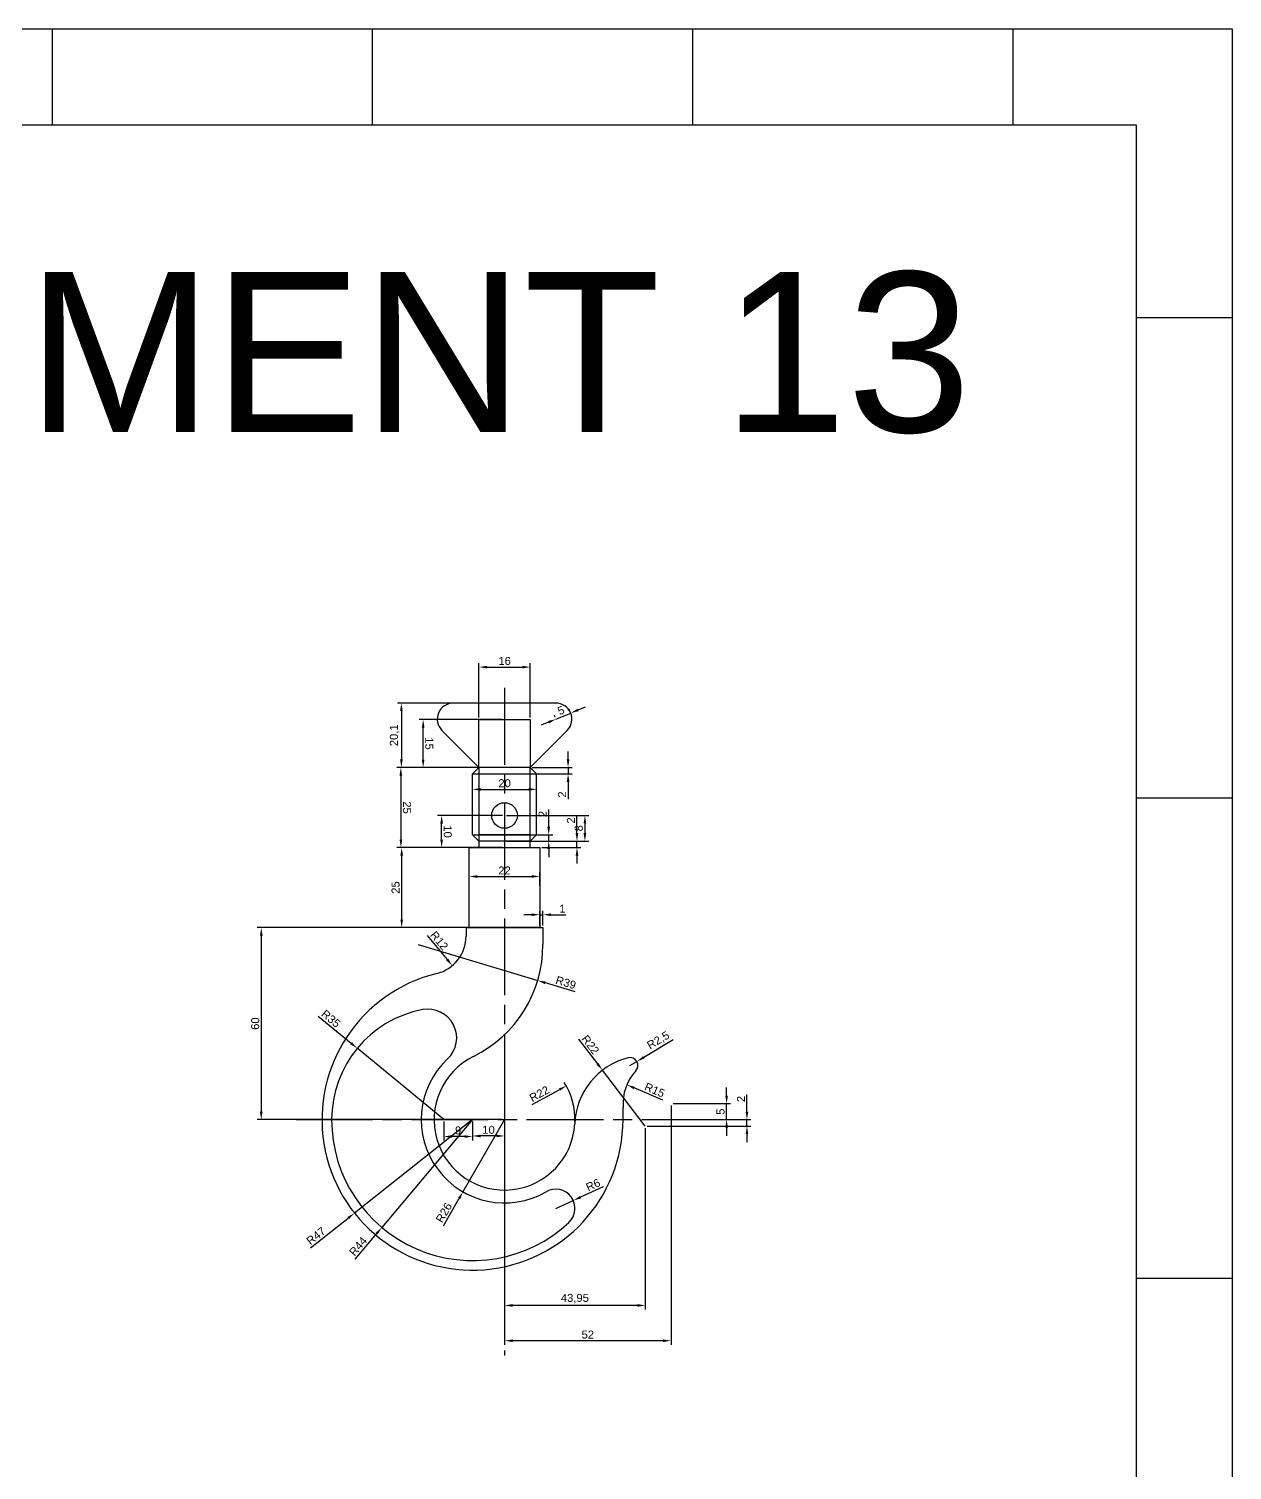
# Model space of a CAD drawing. Header units: millimetres. Extents: x 2995 to 3731, y 1142 to 1923.
# Drawn here: x 3355.6 to 3731.4, y 1472.8 to 1923 of the extents above; entities that cross this region are included whole.
import ezdxf

# ---------------------------------------------------------------- set-up
doc = ezdxf.new("R2010")
doc.units = ezdxf.units.MM
doc.linetypes.add('ACAD_ISO08W100', pattern=[36, 24, -3, 6, -3])
doc.styles.get("Standard").update_dxf_attribs({"font": 'arial.ttf'})
doc.dimstyles.new('ISO-25', dxfattribs={"dimtxt": 2.5, "dimasz": 2.5, "dimexe": 1.25, "dimexo": 0.625, "dimtad": 1, "dimtxsty": 'Standard', "dimcen": 2.5, "dimadec": 0, "dimazin": 0, "dimtfac": 1, "dimtmove": 0, "dimatfit": 3, "dimfxl": 1, "dimarcsym": 0})

# ---------------------------------------------------------------- blocks, each defined once
blk = doc.blocks.new('*D82')
at = {"color": 0, "lineweight": -2, "transparency": 16777216}
for p, q in [((3496.22, 1707.95), (3496.22, 1724.91)), ((3512.22, 1707.95), (3512.22, 1724.91)), ((3498.72, 1723.66), (3509.72, 1723.66))]:
    blk.add_line(p, q, dxfattribs=at)
at = {"color": 0, "transparency": 16777216}
for points in [[(3498.72, 1724.08), (3498.72, 1723.25), (3496.22, 1723.66)], [(3509.72, 1724.08), (3509.72, 1723.25), (3512.22, 1723.66)]]:
    blk.add_solid(points, dxfattribs=at)
at = {"layer": 'Defpoints', "color": 0, "transparency": 16777216}
for p in [(3512.22, 1723.66), (3496.22, 1707.32), (3512.22, 1707.32)]:
    blk.add_point(p, dxfattribs=at)
at = {"color": 0, "transparency": 16777216, "insert": (3504.22, 1725.57), "char_height": 2.5, "attachment_point": 5}
blk.add_mtext('16', dxfattribs=at)
blk = doc.blocks.new('*D83')
at = {"color": 0, "lineweight": -2, "transparency": 16777216}
for p, q in [((3487.57, 1712.42), (3470.73, 1712.42)), ((3471.98, 1709.92), (3471.98, 1694.82)), ((3495.59, 1692.32), (3470.73, 1692.32))]:
    blk.add_line(p, q, dxfattribs=at)
at = {"color": 0, "transparency": 16777216}
for points in [[(3471.57, 1709.92), (3472.4, 1709.92), (3471.98, 1712.42)], [(3471.57, 1694.82), (3472.4, 1694.82), (3471.98, 1692.32)]]:
    blk.add_solid(points, dxfattribs=at)
at = {"layer": 'Defpoints', "color": 0, "transparency": 16777216}
for p in [(3488.19, 1712.42), (3471.98, 1692.32), (3496.22, 1692.32)]:
    blk.add_point(p, dxfattribs=at)
at = {"color": 0, "transparency": 16777216, "insert": (3469.86, 1702.37), "char_height": 2.5, "attachment_point": 5, "rotation": 90}
blk.add_mtext('20,1', dxfattribs=at)
blk = doc.blocks.new('*D84')
at = {"color": 0, "lineweight": -2, "transparency": 16777216}
for p, q in [((3503.58, 1707.32), (3477.52, 1707.3)), ((3478.78, 1694.8), (3478.77, 1704.8)), ((3503.59, 1692.32), (3477.53, 1692.3))]:
    blk.add_line(p, q, dxfattribs=at)
at = {"color": 0, "transparency": 16777216}
for points in [[(3479.19, 1704.8), (3478.36, 1704.8), (3478.77, 1707.3)], [(3479.2, 1694.8), (3478.36, 1694.8), (3478.78, 1692.3)]]:
    blk.add_solid(points, dxfattribs=at)
at = {"layer": 'Defpoints', "color": 0, "transparency": 16777216}
for p in [(3478.77, 1707.3), (3504.2, 1707.32), (3504.22, 1692.32)]:
    blk.add_point(p, dxfattribs=at)
at = {"color": 0, "transparency": 16777216, "insert": (3480.68, 1699.8), "char_height": 2.5, "attachment_point": 5, "rotation": 270.0435}
blk.add_mtext('15', dxfattribs=at)
blk = doc.blocks.new('*D61')
at = {"color": 0, "lineweight": -2, "transparency": 16777216}
for p, q in [((3503.59, 1692.32), (3470.57, 1692.3)), ((3471.82, 1689.8), (3471.84, 1669.8)), ((3503.61, 1667.32), (3470.59, 1667.3))]:
    blk.add_line(p, q, dxfattribs=at)
at = {"color": 0, "transparency": 16777216}
for points in [[(3472.24, 1689.8), (3471.41, 1689.8), (3471.82, 1692.3)], [(3472.25, 1669.8), (3471.42, 1669.8), (3471.84, 1667.3)]]:
    blk.add_solid(points, dxfattribs=at)
at = {"layer": 'Defpoints', "color": 0, "transparency": 16777216}
for p in [(3504.22, 1692.32), (3471.84, 1667.3), (3504.23, 1667.32)]:
    blk.add_point(p, dxfattribs=at)
at = {"color": 0, "transparency": 16777216, "insert": (3473.73, 1679.8), "char_height": 2.5, "attachment_point": 5, "rotation": 270.0435}
blk.add_mtext('25', dxfattribs=at)
blk = doc.blocks.new('*D85')
at = {"color": 0, "lineweight": -2, "transparency": 16777216}
for p, q in [((3503.57, 1677.32), (3483.3, 1677.31)), ((3484.55, 1669.81), (3484.55, 1674.81)), ((3503.57, 1667.32), (3483.31, 1667.31))]:
    blk.add_line(p, q, dxfattribs=at)
at = {"color": 0, "transparency": 16777216}
for points in [[(3484.97, 1674.81), (3484.13, 1674.81), (3484.55, 1677.31)], [(3484.97, 1669.81), (3484.14, 1669.81), (3484.56, 1667.31)]]:
    blk.add_solid(points, dxfattribs=at)
at = {"layer": 'Defpoints', "color": 0, "transparency": 16777216}
for p in [(3484.55, 1677.31), (3504.19, 1677.32), (3504.2, 1667.32)]:
    blk.add_point(p, dxfattribs=at)
at = {"color": 0, "transparency": 16777216, "insert": (3486.45, 1672.31), "char_height": 2.5, "attachment_point": 5, "rotation": 270.0345}
blk.add_mtext('10', dxfattribs=at)
blk = doc.blocks.new('*D86')
at = {"color": 0, "lineweight": -2, "transparency": 16777216}
for p, q in [((3494.22, 1681.45), (3494.22, 1686.73)), ((3496.72, 1685.48), (3511.72, 1685.48)), ((3514.22, 1681.45), (3514.22, 1686.73))]:
    blk.add_line(p, q, dxfattribs=at)
at = {"color": 0, "transparency": 16777216}
for points in [[(3496.72, 1685.9), (3496.72, 1685.06), (3494.22, 1685.48)], [(3511.72, 1685.9), (3511.72, 1685.06), (3514.22, 1685.48)]]:
    blk.add_solid(points, dxfattribs=at)
at = {"layer": 'Defpoints', "color": 0, "transparency": 16777216}
for p in [(3514.22, 1685.48), (3494.22, 1680.82), (3514.22, 1680.82)]:
    blk.add_point(p, dxfattribs=at)
at = {"color": 0, "transparency": 16777216, "insert": (3504.22, 1687.38), "char_height": 2.5, "attachment_point": 5}
blk.add_mtext('20', dxfattribs=at)
blk = doc.blocks.new('*D87')
at = {"color": 0, "lineweight": -2, "transparency": 16777216}
for p, q in [((3527.17, 1710.29), (3529.48, 1711.24)), ((3517.93, 1706.46), (3515.62, 1705.5)), ((3520, 1707.99), (3519.76, 1708.57)), ((3520.24, 1707.42), (3524.86, 1709.33)), ((3524.62, 1709.91), (3524.38, 1710.48))]:
    blk.add_line(p, q, dxfattribs=at)
at = {"color": 0, "transparency": 16777216}
for points in [[(3527.01, 1710.67), (3527.33, 1709.9), (3524.86, 1709.33)], [(3517.77, 1706.84), (3518.09, 1706.07), (3520.24, 1707.42)]]:
    blk.add_solid(points, dxfattribs=at)
at = {"layer": 'Defpoints', "color": 0, "transparency": 16777216}
for p in [(3520.24, 1707.42), (3524.86, 1709.33), (3524.86, 1709.33)]:
    blk.add_point(p, dxfattribs=at)
at = {"color": 0, "transparency": 16777216, "insert": (3521.82, 1710.13), "char_height": 2.5, "attachment_point": 5, "rotation": 22.5}
blk.add_mtext('5', dxfattribs=at)
blk = doc.blocks.new('*D88')
at = {"color": 0, "lineweight": -2, "transparency": 16777216}
for p, q in [((3524.04, 1694.82), (3524.04, 1697.32)), ((3512.84, 1692.32), (3525.29, 1692.32)), ((3512.84, 1690.32), (3525.29, 1690.32)), ((3524.04, 1692.32), (3524.04, 1690.32)), ((3524.04, 1687.82), (3524.04, 1682.41))]:
    blk.add_line(p, q, dxfattribs=at)
at = {"color": 0, "transparency": 16777216}
for points in [[(3523.63, 1694.82), (3524.46, 1694.82), (3524.04, 1692.32)], [(3523.63, 1687.82), (3524.46, 1687.82), (3524.04, 1690.32)]]:
    blk.add_solid(points, dxfattribs=at)
at = {"layer": 'Defpoints', "color": 0, "transparency": 16777216}
for p in [(3512.22, 1692.32), (3512.22, 1690.32), (3524.04, 1690.32)]:
    blk.add_point(p, dxfattribs=at)
at = {"color": 0, "transparency": 16777216, "insert": (3522.16, 1683.87), "char_height": 2.5, "attachment_point": 5, "rotation": 90}
blk.add_mtext('2', dxfattribs=at)
blk = doc.blocks.new('*D89')
at = {"color": 0, "lineweight": -2, "transparency": 16777216}
for p, q in [((3517.99, 1673.82), (3517.99, 1679.23)), ((3512.84, 1671.32), (3519.24, 1671.32)), ((3517.99, 1669.32), (3517.99, 1671.32)), ((3512.84, 1669.32), (3519.24, 1669.32)), ((3517.99, 1666.82), (3517.99, 1664.32))]:
    blk.add_line(p, q, dxfattribs=at)
at = {"color": 0, "transparency": 16777216}
for points in [[(3517.57, 1673.82), (3518.41, 1673.82), (3517.99, 1671.32)], [(3517.57, 1666.82), (3518.41, 1666.82), (3517.99, 1669.32)]]:
    blk.add_solid(points, dxfattribs=at)
at = {"layer": 'Defpoints', "color": 0, "transparency": 16777216}
for p in [(3512.22, 1671.32), (3517.99, 1671.32), (3512.22, 1669.32)]:
    blk.add_point(p, dxfattribs=at)
at = {"color": 0, "transparency": 16777216, "insert": (3516.11, 1677.77), "char_height": 2.5, "attachment_point": 5, "rotation": 90}
blk.add_mtext('2', dxfattribs=at)
blk = doc.blocks.new('*D90')
at = {"color": 0, "lineweight": -2, "transparency": 16777216}
for p, q in [((3526.82, 1671.82), (3526.82, 1677.23)), ((3512.84, 1669.32), (3528.07, 1669.32)), ((3515.82, 1667.32), (3528.07, 1667.32)), ((3526.82, 1667.32), (3526.82, 1669.32)), ((3526.82, 1664.82), (3526.82, 1662.32))]:
    blk.add_line(p, q, dxfattribs=at)
at = {"color": 0, "transparency": 16777216}
for points in [[(3526.4, 1671.82), (3527.23, 1671.82), (3526.82, 1669.32)], [(3526.4, 1664.82), (3527.23, 1664.82), (3526.82, 1667.32)]]:
    blk.add_solid(points, dxfattribs=at)
at = {"layer": 'Defpoints', "color": 0, "transparency": 16777216}
for p in [(3512.22, 1669.32), (3515.2, 1667.32), (3526.82, 1669.32)]:
    blk.add_point(p, dxfattribs=at)
at = {"color": 0, "transparency": 16777216, "insert": (3524.94, 1675.77), "char_height": 2.5, "attachment_point": 5, "rotation": 90}
blk.add_mtext('2', dxfattribs=at)
blk = doc.blocks.new('*D91')
at = {"color": 0, "lineweight": -2, "transparency": 16777216}
for p, q in [((3504.82, 1677.32), (3530.55, 1677.32)), ((3529.3, 1674.82), (3529.3, 1671.82)), ((3504.82, 1669.32), (3530.55, 1669.32))]:
    blk.add_line(p, q, dxfattribs=at)
at = {"color": 0, "transparency": 16777216}
for points in [[(3528.88, 1674.82), (3529.72, 1674.82), (3529.3, 1677.32)], [(3528.88, 1671.82), (3529.72, 1671.82), (3529.3, 1669.32)]]:
    blk.add_solid(points, dxfattribs=at)
at = {"layer": 'Defpoints', "color": 0, "transparency": 16777216}
for p in [(3504.19, 1677.32), (3504.19, 1669.32), (3529.3, 1669.32)]:
    blk.add_point(p, dxfattribs=at)
at = {"color": 0, "transparency": 16777216, "insert": (3527.4, 1673.32), "char_height": 2.5, "attachment_point": 5, "rotation": 90}
blk.add_mtext('8', dxfattribs=at)
blk = doc.blocks.new('*D92')
at = {"color": 0, "lineweight": -2, "transparency": 16777216}
for p, q in [((3493.2, 1655.45), (3493.2, 1659.52)), ((3495.7, 1658.27), (3512.7, 1658.27)), ((3515.2, 1655.45), (3515.2, 1659.52))]:
    blk.add_line(p, q, dxfattribs=at)
at = {"color": 0, "transparency": 16777216}
for points in [[(3495.7, 1658.69), (3495.7, 1657.85), (3493.2, 1658.27)], [(3512.7, 1658.69), (3512.7, 1657.85), (3515.2, 1658.27)]]:
    blk.add_solid(points, dxfattribs=at)
at = {"layer": 'Defpoints', "color": 0, "transparency": 16777216}
for p in [(3515.2, 1658.27), (3493.2, 1654.82), (3515.2, 1654.82)]:
    blk.add_point(p, dxfattribs=at)
at = {"color": 0, "transparency": 16777216, "insert": (3504.2, 1660.15), "char_height": 2.5, "attachment_point": 5}
blk.add_mtext('22', dxfattribs=at)
blk = doc.blocks.new('*D62')
at = {"color": 0, "lineweight": -2, "transparency": 16777216}
for p, q in [((3477.2, 1637.02), (3514.55, 1625.78)), ((3526.26, 1622.26), (3516.94, 1625.06))]:
    blk.add_line(p, q, dxfattribs=at)
at = {"color": 0, "transparency": 16777216}
blk.add_solid([(3517.06, 1625.46), (3516.82, 1624.66), (3514.55, 1625.78)], dxfattribs=at)
at = {"layer": 'Defpoints', "color": 0, "transparency": 16777216}
for p in [(3477.2, 1637.02), (3514.55, 1625.78)]:
    blk.add_point(p, dxfattribs=at)
at = {"color": 0, "transparency": 16777216, "insert": (3523.34, 1625.12), "char_height": 2.5, "attachment_point": 5, "rotation": 343.2553}
blk.add_mtext('R39', dxfattribs=at)
blk = doc.blocks.new('*D93')
at = {"color": 0, "lineweight": -2, "transparency": 16777216}
blk.add_line((3480.07, 1639.79), (3486.29, 1632.34), dxfattribs=at)
at = {"color": 0, "transparency": 16777216}
blk.add_solid([(3486.61, 1632.61), (3485.97, 1632.07), (3487.89, 1630.42)], dxfattribs=at)
at = {"layer": 'Defpoints', "color": 0, "transparency": 16777216}
for p in [(3480.2, 1639.64), (3487.89, 1630.42)]:
    blk.add_point(p, dxfattribs=at)
at = {"color": 0, "transparency": 16777216, "insert": (3483.82, 1638.23), "char_height": 2.5, "attachment_point": 5, "rotation": 309.8354}
blk.add_mtext('R12', dxfattribs=at)
blk = doc.blocks.new('*D94')
at = {"color": 0, "lineweight": -2, "transparency": 16777216}
for p, q in [((3503.57, 1667.32), (3470.82, 1667.32)), ((3472.07, 1664.82), (3472.07, 1644.82)), ((3503.57, 1642.32), (3470.82, 1642.32))]:
    blk.add_line(p, q, dxfattribs=at)
at = {"color": 0, "transparency": 16777216}
for points in [[(3471.66, 1664.82), (3472.49, 1664.82), (3472.07, 1667.32)], [(3471.66, 1644.82), (3472.49, 1644.82), (3472.07, 1642.32)]]:
    blk.add_solid(points, dxfattribs=at)
at = {"layer": 'Defpoints', "color": 0, "transparency": 16777216}
for p in [(3504.2, 1667.32), (3472.07, 1642.32), (3504.2, 1642.32)]:
    blk.add_point(p, dxfattribs=at)
at = {"color": 0, "transparency": 16777216, "insert": (3470.17, 1654.82), "char_height": 2.5, "attachment_point": 5, "rotation": 90}
blk.add_mtext('25', dxfattribs=at)
blk = doc.blocks.new('*D95')
at = {"color": 0, "lineweight": -2, "transparency": 16777216}
for p, q in [((3512.7, 1646.33), (3510.2, 1646.33)), ((3515.2, 1642.95), (3515.2, 1647.58)), ((3515.2, 1646.33), (3516.2, 1646.33)), ((3516.2, 1642.95), (3516.2, 1647.58)), ((3518.7, 1646.33), (3523.37, 1646.33))]:
    blk.add_line(p, q, dxfattribs=at)
at = {"color": 0, "transparency": 16777216}
for points in [[(3512.7, 1646.74), (3512.7, 1645.91), (3515.2, 1646.33)], [(3518.7, 1646.74), (3518.7, 1645.91), (3516.2, 1646.33)]]:
    blk.add_solid(points, dxfattribs=at)
at = {"layer": 'Defpoints', "color": 0, "transparency": 16777216}
for p in [(3516.2, 1646.33), (3515.2, 1642.32), (3516.2, 1642.32)]:
    blk.add_point(p, dxfattribs=at)
at = {"color": 0, "transparency": 16777216, "insert": (3522.29, 1648.21), "char_height": 2.5, "attachment_point": 5}
blk.add_mtext('1', dxfattribs=at)
blk = doc.blocks.new('*D96')
at = {"color": 0, "lineweight": -2, "transparency": 16777216}
for p, q in [((3503.57, 1642.32), (3426.98, 1642.32)), ((3428.23, 1639.82), (3428.23, 1584.82)), ((3503.57, 1582.32), (3426.98, 1582.32))]:
    blk.add_line(p, q, dxfattribs=at)
at = {"color": 0, "transparency": 16777216}
for points in [[(3427.82, 1639.82), (3428.65, 1639.82), (3428.23, 1642.32)], [(3427.82, 1584.82), (3428.65, 1584.82), (3428.23, 1582.32)]]:
    blk.add_solid(points, dxfattribs=at)
at = {"layer": 'Defpoints', "color": 0, "transparency": 16777216}
for p in [(3504.2, 1642.32), (3428.23, 1582.32), (3504.2, 1582.32)]:
    blk.add_point(p, dxfattribs=at)
at = {"color": 0, "transparency": 16777216, "insert": (3426.33, 1612.32), "char_height": 2.5, "attachment_point": 5, "rotation": 90}
blk.add_mtext('60', dxfattribs=at)
blk = doc.blocks.new('*D97')
at = {"color": 0, "lineweight": -2, "transparency": 16777216}
for p, q in [((3504.2, 1586.7), (3504.2, 1512.03)), ((3556.2, 1586.7), (3556.2, 1512.03)), ((3553.7, 1513.28), (3506.7, 1513.28))]:
    blk.add_line(p, q, dxfattribs=at)
at = {"color": 0, "transparency": 16777216}
for points in [[(3506.7, 1513.69), (3506.7, 1512.86), (3504.2, 1513.28)], [(3553.7, 1513.69), (3553.7, 1512.86), (3556.2, 1513.28)]]:
    blk.add_solid(points, dxfattribs=at)
at = {"layer": 'Defpoints', "color": 0, "transparency": 16777216}
for p in [(3504.2, 1587.32), (3556.2, 1587.32), (3504.2, 1513.28)]:
    blk.add_point(p, dxfattribs=at)
at = {"color": 0, "transparency": 16777216, "insert": (3530.2, 1515.18), "char_height": 2.5, "attachment_point": 5}
blk.add_mtext('52', dxfattribs=at)
blk = doc.blocks.new('*D98')
at = {"color": 0, "lineweight": -2, "transparency": 16777216}
for p, q in [((3504.2, 1579.7), (3504.2, 1523.04)), ((3548.15, 1579.7), (3548.15, 1523.04)), ((3545.65, 1524.29), (3506.7, 1524.29))]:
    blk.add_line(p, q, dxfattribs=at)
at = {"color": 0, "transparency": 16777216}
for points in [[(3506.7, 1524.71), (3506.7, 1523.88), (3504.2, 1524.29)], [(3545.65, 1524.71), (3545.65, 1523.88), (3548.15, 1524.29)]]:
    blk.add_solid(points, dxfattribs=at)
at = {"layer": 'Defpoints', "color": 0, "transparency": 16777216}
for p in [(3504.2, 1580.32), (3548.15, 1580.32), (3504.2, 1524.29)]:
    blk.add_point(p, dxfattribs=at)
at = {"color": 0, "transparency": 16777216, "insert": (3526.17, 1526.42), "char_height": 2.5, "attachment_point": 5}
blk.add_mtext('43,95', dxfattribs=at)
blk = doc.blocks.new('*D99')
at = {"color": 0, "lineweight": -2, "transparency": 16777216}
for p, q in [((3579.9, 1584.82), (3579.9, 1590.23)), ((3548.77, 1582.32), (3581.15, 1582.32)), ((3548.77, 1580.32), (3581.15, 1580.32)), ((3579.9, 1580.32), (3579.9, 1582.32)), ((3579.9, 1577.82), (3579.9, 1575.32))]:
    blk.add_line(p, q, dxfattribs=at)
at = {"color": 0, "transparency": 16777216}
for points in [[(3579.49, 1584.82), (3580.32, 1584.82), (3579.9, 1582.32)], [(3579.49, 1577.82), (3580.32, 1577.82), (3579.9, 1580.32)]]:
    blk.add_solid(points, dxfattribs=at)
at = {"layer": 'Defpoints', "color": 0, "transparency": 16777216}
for p in [(3548.15, 1582.32), (3548.15, 1580.32), (3579.9, 1582.32)]:
    blk.add_point(p, dxfattribs=at)
at = {"color": 0, "transparency": 16777216, "insert": (3578.02, 1588.77), "char_height": 2.5, "attachment_point": 5, "rotation": 90}
blk.add_mtext('2', dxfattribs=at)
blk = doc.blocks.new('*D63')
at = {"color": 0, "lineweight": -2, "transparency": 16777216}
for p, q in [((3573.54, 1589.82), (3573.54, 1592.32)), ((3556.82, 1587.32), (3574.79, 1587.32)), ((3573.54, 1582.32), (3573.54, 1587.32)), ((3556.82, 1582.32), (3574.79, 1582.32)), ((3573.54, 1579.82), (3573.54, 1577.32))]:
    blk.add_line(p, q, dxfattribs=at)
at = {"color": 0, "transparency": 16777216}
for points in [[(3573.13, 1589.82), (3573.96, 1589.82), (3573.54, 1587.32)], [(3573.13, 1579.82), (3573.96, 1579.82), (3573.54, 1582.32)]]:
    blk.add_solid(points, dxfattribs=at)
at = {"layer": 'Defpoints', "color": 0, "transparency": 16777216}
for p in [(3556.2, 1587.32), (3573.54, 1587.32), (3556.2, 1582.32)]:
    blk.add_point(p, dxfattribs=at)
at = {"color": 0, "transparency": 16777216, "insert": (3571.65, 1584.82), "char_height": 2.5, "attachment_point": 5, "rotation": 90}
blk.add_mtext('5', dxfattribs=at)
blk = doc.blocks.new('*D64')
at = {"color": 0, "lineweight": -2, "transparency": 16777216}
for p, q in [((3494.2, 1581.7), (3494.2, 1575.98)), ((3504.2, 1581.7), (3504.2, 1575.98)), ((3501.7, 1577.23), (3496.7, 1577.23))]:
    blk.add_line(p, q, dxfattribs=at)
at = {"color": 0, "transparency": 16777216}
for points in [[(3496.7, 1577.64), (3496.7, 1576.81), (3494.2, 1577.23)], [(3501.7, 1577.64), (3501.7, 1576.81), (3504.2, 1577.23)]]:
    blk.add_solid(points, dxfattribs=at)
at = {"layer": 'Defpoints', "color": 0, "transparency": 16777216}
for p in [(3494.2, 1582.32), (3504.2, 1582.32), (3494.2, 1577.23)]:
    blk.add_point(p, dxfattribs=at)
at = {"color": 0, "transparency": 16777216, "insert": (3499.2, 1579.13), "char_height": 2.5, "attachment_point": 5}
blk.add_mtext('10', dxfattribs=at)
blk = doc.blocks.new('*D65')
at = {"color": 0, "lineweight": -2, "transparency": 16777216}
for p, q in [((3485.2, 1581.7), (3485.2, 1575.8)), ((3494.2, 1581.7), (3494.2, 1575.8)), ((3491.7, 1577.05), (3487.7, 1577.05))]:
    blk.add_line(p, q, dxfattribs=at)
at = {"color": 0, "transparency": 16777216}
for points in [[(3487.7, 1577.47), (3487.7, 1576.63), (3485.2, 1577.05)], [(3491.7, 1577.47), (3491.7, 1576.63), (3494.2, 1577.05)]]:
    blk.add_solid(points, dxfattribs=at)
at = {"layer": 'Defpoints', "color": 0, "transparency": 16777216}
for p in [(3485.2, 1582.32), (3494.2, 1582.32), (3485.2, 1577.05)]:
    blk.add_point(p, dxfattribs=at)
at = {"color": 0, "transparency": 16777216, "insert": (3489.7, 1578.95), "char_height": 2.5, "attachment_point": 5}
blk.add_mtext('9', dxfattribs=at)
blk = doc.blocks.new('*D100')
at = {"color": 0, "lineweight": -2, "transparency": 16777216}
blk.add_line((3512.8, 1587.03), (3521.3, 1591.68), dxfattribs=at)
blk.add_arc((3504.2, 1582.32), 22, 358.2012, 31.9529, dxfattribs=at)
at = {"color": 0, "transparency": 16777216}
blk.add_solid([(3521.1, 1592.05), (3521.5, 1591.32), (3523.5, 1592.88)], dxfattribs=at)
at = {"layer": 'Defpoints', "color": 0, "transparency": 16777216}
for p in [(3523.5, 1592.88), (3504.2, 1582.32)]:
    blk.add_point(p, dxfattribs=at)
at = {"color": 0, "transparency": 16777216, "insert": (3515.05, 1590.4), "char_height": 2.5, "attachment_point": 5, "rotation": 28.6974}
blk.add_mtext('R22', dxfattribs=at)
blk = doc.blocks.new('*D101')
at = {"color": 0, "lineweight": -2, "transparency": 16777216}
for p, q in [((3527.33, 1607.45), (3533.24, 1599.76)), ((3548.15, 1580.32), (3534.76, 1597.78))]:
    blk.add_line(p, q, dxfattribs=at)
at = {"color": 0, "transparency": 16777216}
blk.add_solid([(3533.57, 1600.01), (3532.91, 1599.51), (3534.76, 1597.78)], dxfattribs=at)
at = {"layer": 'Defpoints', "color": 0, "transparency": 16777216}
for p in [(3534.76, 1597.78), (3548.15, 1580.32)]:
    blk.add_point(p, dxfattribs=at)
at = {"color": 0, "transparency": 16777216, "insert": (3531.02, 1605.74), "char_height": 2.5, "attachment_point": 5, "rotation": 307.4956}
blk.add_mtext('R22', dxfattribs=at)
blk = doc.blocks.new('*D102')
at = {"color": 0, "lineweight": -2, "transparency": 16777216}
blk.add_line((3553.66, 1588.4), (3544.7, 1592.22), dxfattribs=at)
at = {"color": 0, "transparency": 16777216}
blk.add_solid([(3544.86, 1592.6), (3544.54, 1591.84), (3542.4, 1593.2)], dxfattribs=at)
at = {"layer": 'Defpoints', "color": 0, "transparency": 16777216}
for p in [(3542.4, 1593.2), (3556.2, 1587.32)]:
    blk.add_point(p, dxfattribs=at)
at = {"color": 0, "transparency": 16777216, "insert": (3551.08, 1591.57), "char_height": 2.5, "attachment_point": 5, "rotation": 336.9177}
blk.add_mtext('R15', dxfattribs=at)
blk = doc.blocks.new('*D103')
at = {"color": 0, "lineweight": -2, "transparency": 16777216}
for p, q in [((3556.89, 1607.24), (3547.68, 1601.78)), ((3543.37, 1599.23), (3545.53, 1600.5))]:
    blk.add_line(p, q, dxfattribs=at)
at = {"color": 0, "transparency": 16777216}
blk.add_solid([(3547.46, 1602.13), (3547.89, 1601.42), (3545.53, 1600.5)], dxfattribs=at)
at = {"layer": 'Defpoints', "color": 0, "transparency": 16777216}
for p in [(3543.37, 1599.23), (3545.53, 1600.5)]:
    blk.add_point(p, dxfattribs=at)
at = {"color": 0, "transparency": 16777216, "insert": (3552.27, 1606.97), "char_height": 2.5, "attachment_point": 5, "rotation": 30.6521}
blk.add_mtext('R2,5', dxfattribs=at)
blk = doc.blocks.new('*D104')
at = {"color": 0, "lineweight": -2, "transparency": 16777216}
for p, q in [((3535.04, 1561.31), (3527.95, 1558.1)), ((3520.2, 1554.61), (3525.67, 1557.08))]:
    blk.add_line(p, q, dxfattribs=at)
at = {"color": 0, "transparency": 16777216}
blk.add_solid([(3527.78, 1558.48), (3528.12, 1557.73), (3525.67, 1557.08)], dxfattribs=at)
at = {"layer": 'Defpoints', "color": 0, "transparency": 16777216}
for p in [(3520.2, 1554.61), (3525.67, 1557.08)]:
    blk.add_point(p, dxfattribs=at)
at = {"color": 0, "transparency": 16777216, "insert": (3531.85, 1561.95), "char_height": 2.5, "attachment_point": 5, "rotation": 24.294}
blk.add_mtext('R6', dxfattribs=at)
blk = doc.blocks.new('*D105')
at = {"color": 0, "lineweight": -2, "transparency": 16777216}
for p, q in [((3504.2, 1582.32), (3491.22, 1559.8)), ((3485.11, 1549.21), (3489.97, 1557.63))]:
    blk.add_line(p, q, dxfattribs=at)
at = {"color": 0, "transparency": 16777216}
blk.add_solid([(3489.61, 1557.84), (3490.33, 1557.42), (3491.22, 1559.8)], dxfattribs=at)
at = {"layer": 'Defpoints', "color": 0, "transparency": 16777216}
for p in [(3504.2, 1582.32), (3491.22, 1559.8)]:
    blk.add_point(p, dxfattribs=at)
at = {"color": 0, "transparency": 16777216, "insert": (3485.27, 1553.28), "char_height": 2.5, "attachment_point": 5, "rotation": 60.0397}
blk.add_mtext('R26', dxfattribs=at)
blk = doc.blocks.new('*D106')
at = {"color": 0, "lineweight": -2, "transparency": 16777216}
for p, q in [((3494.2, 1582.32), (3457.35, 1553.15)), ((3443.64, 1542.3), (3455.39, 1551.6))]:
    blk.add_line(p, q, dxfattribs=at)
at = {"color": 0, "transparency": 16777216}
blk.add_solid([(3455.13, 1551.93), (3455.64, 1551.27), (3457.35, 1553.15)], dxfattribs=at)
at = {"layer": 'Defpoints', "color": 0, "transparency": 16777216}
for p in [(3494.2, 1582.32), (3457.35, 1553.15)]:
    blk.add_point(p, dxfattribs=at)
at = {"color": 0, "transparency": 16777216, "insert": (3445.31, 1546.02), "char_height": 2.5, "attachment_point": 5, "rotation": 38.3608}
blk.add_mtext('R47', dxfattribs=at)
blk = doc.blocks.new('*D107')
at = {"color": 0, "lineweight": -2, "transparency": 16777216}
for p, q in [((3494.2, 1582.32), (3465.88, 1548.65)), ((3457.58, 1538.78), (3464.27, 1546.73))]:
    blk.add_line(p, q, dxfattribs=at)
at = {"color": 0, "transparency": 16777216}
blk.add_solid([(3463.95, 1547), (3464.59, 1546.47), (3465.88, 1548.65)], dxfattribs=at)
at = {"layer": 'Defpoints', "color": 0, "transparency": 16777216}
for p in [(3494.2, 1582.32), (3465.88, 1548.65)]:
    blk.add_point(p, dxfattribs=at)
at = {"color": 0, "transparency": 16777216, "insert": (3458.47, 1542.75), "char_height": 2.5, "attachment_point": 5, "rotation": 49.9352}
blk.add_mtext('R44', dxfattribs=at)
blk = doc.blocks.new('*D108')
at = {"color": 0, "lineweight": -2, "transparency": 16777216}
for p, q in [((3445.98, 1614.68), (3456.27, 1606.19)), ((3485.2, 1582.32), (3458.2, 1604.6))]:
    blk.add_line(p, q, dxfattribs=at)
at = {"color": 0, "transparency": 16777216}
blk.add_solid([(3456.54, 1606.51), (3456.01, 1605.87), (3458.2, 1604.6)], dxfattribs=at)
at = {"layer": 'Defpoints', "color": 0, "transparency": 16777216}
for p in [(3458.2, 1604.6), (3485.2, 1582.32)]:
    blk.add_point(p, dxfattribs=at)
at = {"color": 0, "transparency": 16777216, "insert": (3449.98, 1613.85), "char_height": 2.5, "attachment_point": 5, "rotation": 320.4737}
blk.add_mtext('R35', dxfattribs=at)

msp = doc.modelspace()

# ---------------------------------------------------------------- linework, layer by layer
for p, q in [((3363.007, 1893.015), (3363.007, 1923.015)), ((3463.007, 1893.015), (3463.007, 1923.015)), ((3563.007, 1893.015), (3563.007, 1923.015)), ((3663.007, 1893.015), (3663.007, 1923.015)), ((3520.24, 1712.417), (3488.19, 1712.417)), ((3496.215, 1692.321), (3496.215, 1707.321)), ((3496.215, 1707.321), (3512.215, 1707.321)), ((3512.215, 1707.321), (3512.215, 1692.321)), ((3496.215, 1692.321), (3484.655, 1703.881)), ((3512.215, 1692.321), (3523.775, 1703.881)), ((3496.215, 1692.321), (3494.215, 1690.321)), ((3494.215, 1671.321), (3494.215, 1690.321)), ((3494.215, 1690.321), (3514.215, 1690.321)), ((3512.215, 1692.321), (3496.215, 1692.321)), ((3496.215, 1692.321), (3496.215, 1667.321)), ((3512.215, 1667.321), (3512.215, 1692.321)), ((3512.215, 1692.321), (3514.215, 1690.321)), ((3514.215, 1671.321), (3514.215, 1690.321)), ((3494.215, 1671.321), (3514.215, 1671.321)), ((3496.215, 1669.321), (3494.215, 1671.321)), ((3512.215, 1671.321), (3496.215, 1671.321)), ((3512.215, 1669.321), (3514.215, 1671.321)), ((3493.2, 1667.321), (3515.2, 1667.321)), ((3493.2, 1642.321), (3493.2, 1667.321)), ((3512.215, 1669.321), (3496.215, 1669.321)), ((3496.215, 1667.321), (3512.215, 1667.321)), ((3515.2, 1667.321), (3515.2, 1642.321)), ((3492.2, 1642.321), (3516.2, 1642.321)), ((3492.2, 1642.321), (3492.2, 1639.636)), ((3515.2, 1642.321), (3493.2, 1642.321)), ((3516.2, 1642.321), (3516.2, 1637.02)), ((3541.2, 1582.321), (3541.247, 1586.138))]:
    msp.add_line(p, q)
at = {"lineweight": -2}
for p, q in [((3731.427, 1832.754), (3701.427, 1832.754)), ((3731.427, 1682.754), (3701.427, 1682.754)), ((3731.427, 1532.754), (3701.427, 1532.754))]:
    msp.add_line(p, q, dxfattribs=at)
at = {"linetype": 'ACAD_ISO08W100'}
for p, q in [((3504.215, 1717.175), (3504.215, 1508.645)), ((3439.102, 1582.321), (3570.719, 1582.321))]:
    msp.add_line(p, q, dxfattribs=at)
for points in [[(2994.587, 1923.015), (3731.427, 1923.015), (3731.427, 1142.492), (2994.587, 1142.492)], [(3024.587, 1893.015), (3701.427, 1893.015), (3701.427, 1172.492), (3024.587, 1172.492)]]:
    msp.add_lwpolyline(points, close=True)
msp.add_circle((3504.194, 1677.321), 4)
for centre, radius, start, end in [((3488.19, 1707.417), 5, 90, 225), ((3520.24, 1707.417), 5, 315, 90), ((3480.2, 1639.636), 12, 283.72654, 0), ((3477.2, 1637.02), 39, 296.27136, 0), ((3494.2, 1582.321), 47, 103.72654, 0), ((3485.2, 1582.321), 35, 100.96932, 180), ((3480.252, 1607.846), 9, 313.17355, 100.96932), ((3504.2, 1582.321), 26, 133.17355, 300), ((3504.2, 1582.321), 22, 116.27136, 356.57346), ((3548.15, 1580.321), 22, 104.17559, 178.2155), ((3543.374, 1599.227), 2.5, 317.12857, 104.17559), ((3556.2, 1587.321), 15, 137.12857, 184.52196), ((3494.2, 1582.321), 44, 180, 313.17355), ((3520.2, 1554.608), 6, 313.17355, 120)]:
    msp.add_arc(centre, radius, start, end)

# ---------------------------------------------------------------- texts
at = {"color": 241, "true_color": 0xf37aa8}
msp.add_text('ASSIGNMENT 13', height=50, dxfattribs=at).set_placement((3091.081, 1797.081))

# ---------------------------------------------------------------- dimensions: what is measured, and where the dimension line sits
for base, p1, p2, picture, middle in [((3512.215, 1723.664), (3496.215, 1707.321), (3512.215, 1707.321), '*D82', (3504.215, 1725.566)), ((3514.215, 1685.48), (3494.215, 1680.821), (3514.215, 1680.821), '*D86', (3504.215, 1687.381)), ((3515.2, 1658.271), (3493.2, 1654.821), (3515.2, 1654.821), '*D92', (3504.2, 1660.151)), ((3516.2, 1646.327), (3515.2, 1642.321), (3516.2, 1642.321), '*D95', (3522.285, 1648.207)), ((3504.2, 1513.276), (3556.2, 1587.321), (3504.2, 1587.321), '*D97', (3530.2, 1515.178)), ((3485.2, 1577.049), (3494.2, 1582.321), (3485.2, 1582.321), '*D65', (3489.7, 1578.951)), ((3494.2, 1577.226), (3504.2, 1582.321), (3494.2, 1582.321), '*D64', (3499.2, 1579.127)), ((3504.2, 1524.292), (3548.15, 1580.321), (3504.2, 1580.321), '*D98', (3526.175, 1526.42))]:
    dim = msp.add_linear_dim(base=base, p1=p1, p2=p2, dimstyle='ISO-25')
    dim.commit()
    dim.dimension.update_dxf_attribs({"geometry": picture, "text_midpoint": middle})
for base, p1, p2, picture, middle in [((3471.984, 1692.321), (3488.19, 1712.417), (3496.215, 1692.321), '*D83', (3469.857, 1702.369)), ((3524.042, 1690.321), (3512.215, 1692.321), (3512.215, 1690.321), '*D88', (3522.162, 1683.868)), ((3517.991, 1671.321), (3512.215, 1669.321), (3512.215, 1671.321), '*D89', (3516.111, 1677.774)), ((3529.299, 1669.321), (3504.194, 1677.321), (3504.194, 1669.321), '*D91', (3527.397, 1673.321)), ((3526.818, 1669.321), (3515.2, 1667.321), (3512.215, 1669.321), '*D90', (3524.938, 1675.774)), ((3472.073, 1642.321), (3504.2, 1667.321), (3504.2, 1642.321), '*D94', (3470.172, 1654.821)), ((3428.234, 1582.321), (3504.2, 1642.321), (3504.2, 1582.321), '*D96', (3426.333, 1612.321)), ((3579.904, 1582.321), (3548.15, 1580.321), (3548.15, 1582.321), '*D99', (3578.024, 1588.774)), ((3573.542, 1587.321), (3556.2, 1582.321), (3556.2, 1587.321), '*D63', (3571.646, 1584.821))]:
    dim = msp.add_linear_dim(base=base, p1=p1, p2=p2, angle=90, dimstyle='ISO-25')
    dim.commit()
    dim.dimension.update_dxf_attribs({"geometry": picture, "text_midpoint": middle})
for p1, p2, distance, picture, middle in [((3520.24, 1707.417), (3524.859, 1709.33), 0, '*D87', (3521.824, 1710.125)), ((3504.215, 1692.321), (3504.204, 1707.321), 25.433, '*D84', (3480.678, 1699.803)), ((3504.215, 1692.321), (3504.234, 1667.321), -32.394, '*D61', (3473.732, 1679.798)), ((3504.2, 1667.321), (3504.194, 1677.321), 19.644, '*D85', (3486.454, 1672.31))]:
    dim = msp.add_aligned_dim(p1=p1, p2=p2, distance=distance, dimstyle='ISO-25')
    dim.commit()
    dim.dimension.update_dxf_attribs({"geometry": picture, "text_midpoint": middle})
for center, mpoint, picture, middle in [((3480.2, 1639.636), (3487.887, 1630.421), '*D93', (3482.378, 1637.024)), ((3485.2, 1582.321), (3458.203, 1604.596), '*D108', (3448.771, 1612.378)), ((3504.2, 1582.321), (3523.498, 1592.885), '*D100', (3515.955, 1588.756)), ((3556.2, 1587.321), (3542.401, 1593.201), '*D102', (3550.332, 1589.821)), ((3494.2, 1582.321), (3457.346, 1553.152), '*D106', (3446.474, 1544.546)), ((3494.2, 1582.321), (3465.879, 1548.647), '*D107', (3459.905, 1541.543))]:
    dim = msp.add_radius_dim(center=center, mpoint=mpoint, dimstyle='ISO-25')
    dim.commit()
    dim.dimension.update_dxf_attribs({"geometry": picture, "text_midpoint": middle, "dimtype": 164})
for center, mpoint, picture, middle in [((3477.2, 1637.02), (3514.546, 1625.784), '*D62', (3523.343, 1625.123)), ((3548.15, 1580.321), (3534.758, 1597.775), '*D101', (3531.016, 1605.742)), ((3543.374, 1599.227), (3545.525, 1600.501), '*D103', (3552.275, 1606.974)), ((3504.2, 1582.321), (3491.215, 1559.795), '*D105', (3485.268, 1553.284)), ((3520.2, 1554.608), (3525.669, 1557.076), '*D104', (3531.85, 1561.953))]:
    dim = msp.add_radius_dim(center=center, mpoint=mpoint, dimstyle='ISO-25')
    dim.commit()
    dim.dimension.update_dxf_attribs({"geometry": picture, "text_midpoint": middle})

doc.saveas('drawing.dxf')
